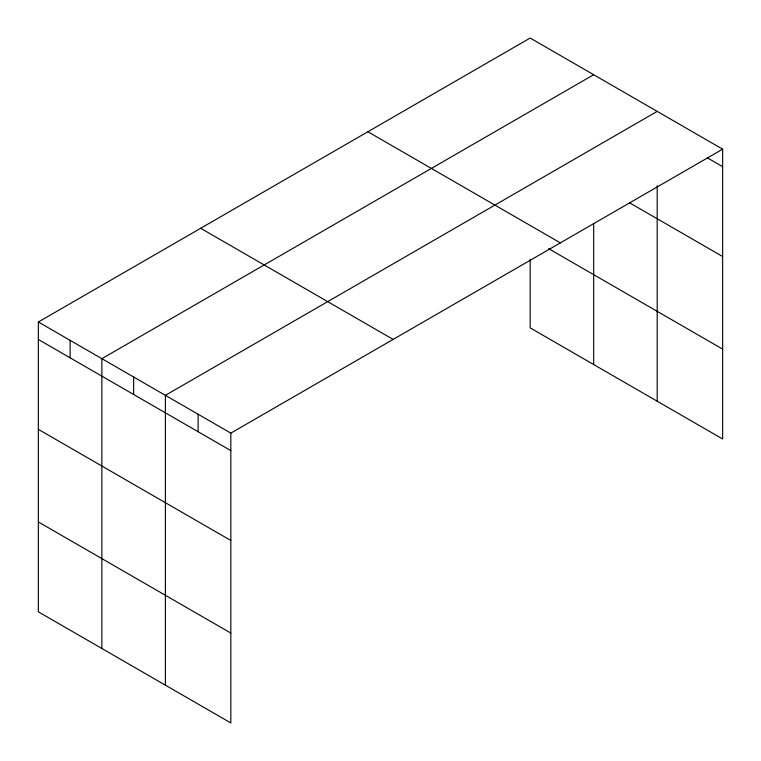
<?xml version="1.0" encoding="UTF-8"?>
<svg xmlns="http://www.w3.org/2000/svg" width="761" height="761" viewBox="0 0 761 761"><rect width="100%" height="100%" fill="white"/><g stroke="black" fill="none" stroke-linecap="round" stroke-linejoin="round"><path stroke-width="1.14" d="M722.646 149.175L530.17 38.05L38.354 321.998L38.354 611.825L230.83 722.95L230.83 433.123L722.646 149.175L722.646 439.002L530.17 327.877L530.17 259.292M657.2 185.636L657.2 401.218M593.685 74.721L101.869 358.669L101.869 648.496M657.2 111.391L165.394 395.34L165.394 685.166M707.302 157.803L722.646 166.659M629.537 202.778L722.646 256.533M367.867 131.748L560.343 242.873M548.605 248.647L722.646 349.128M200.657 228.29L393.133 339.416M38.354 321.998L230.83 433.123M38.354 339.482L230.83 450.607M38.354 429.356L230.83 540.481M38.354 521.951L230.83 633.076M593.685 223.629L593.685 364.548M198.107 414.231L198.107 431.715M133.632 376.999L133.632 394.483M70.117 340.329L70.117 357.813"/></g></svg>
